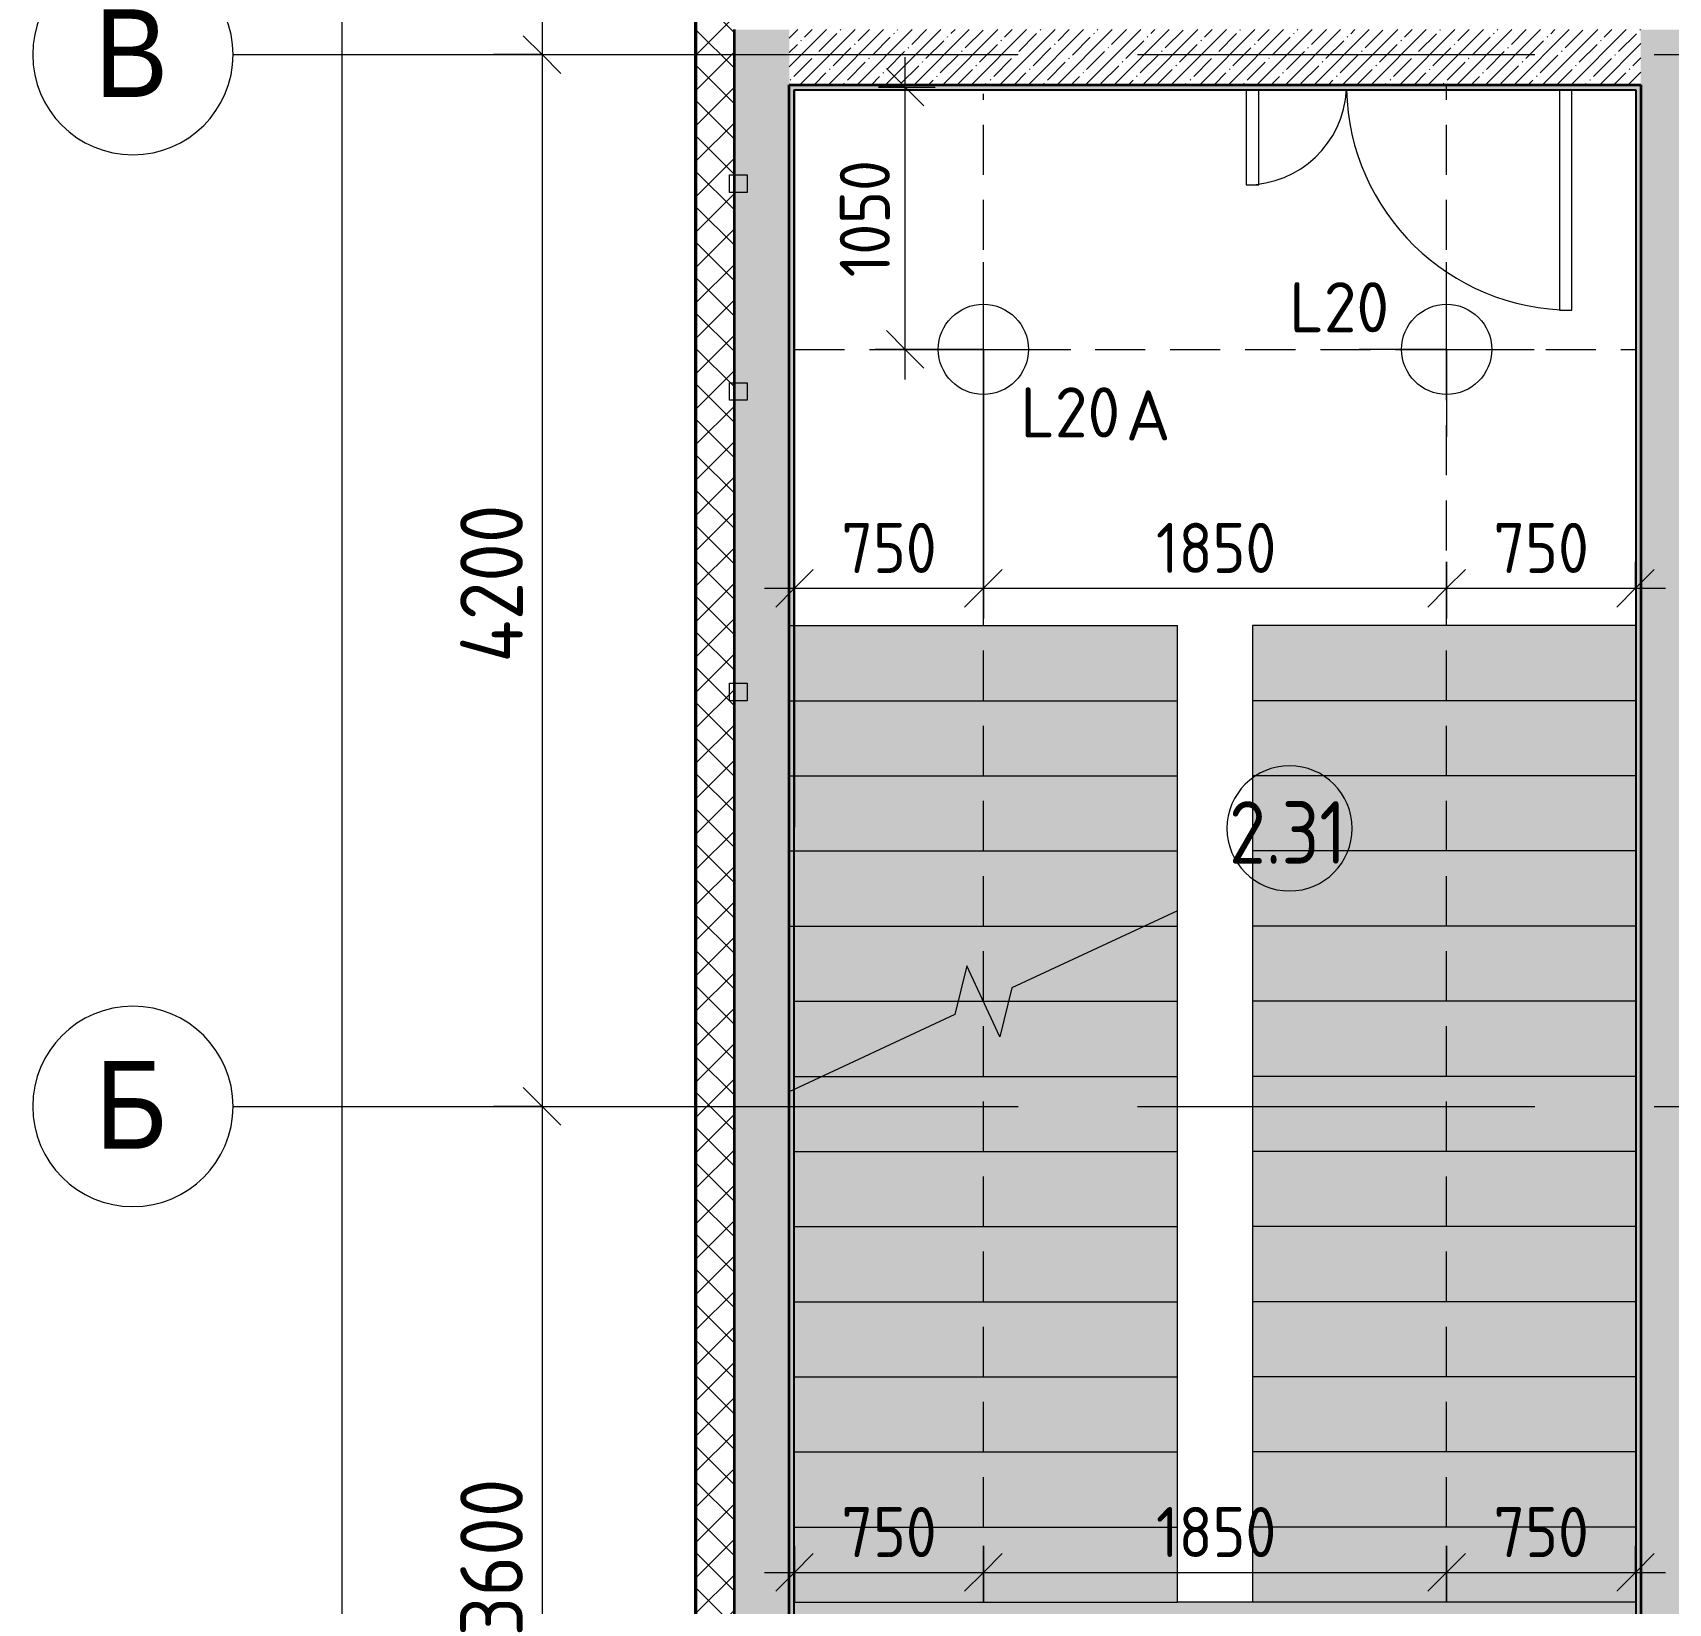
# Model space of a CAD drawing. Header units: millimetres. Extents: x -2911 to 185522, y -8553 to 29000.
# Drawn here: x -2911 to 3620, y 1616 to 7888 of the extents above; entities that cross this region are included whole.
import ezdxf

# ---------------------------------------------------------------- set-up
doc = ezdxf.new("R2010")
doc.units = ezdxf.units.MM
doc.linetypes.add('ADSK_Штрих_ш2 п1', pattern=[300, 200, -100])
doc.linetypes.add('Осевая', pattern=[3175, 635, -476.25, 1587.5, -476.25])
for name, color, linetype, lineweight in [('A-ANNO-DIMS', 7, 'Continuous', 9), ('A-ANNO-DIMS-100', 7, 'Continuous', 9), ('A-AREA-IDEN', 7, 'Continuous', 9), ('A-DETL-1', 7, 'ADSK_Штрих_ш2 п1', 9), ('A-DOOR', 7, 'Continuous', 9), ('A-DOOR-1', 7, 'Continuous', 13), ('A-GLAZ', 7, 'Continuous', 9), ('A-GLAZ-1', 7, 'Continuous', 13), ('A-WALL', 7, 'Continuous', 9), ('E-LITE-EQPM-IDEN', 7, 'Continuous', 9), ('I-WALL', 7, 'Continuous', 9), ('S-STRS-2', 7, 'Continuous', 9), ('S-STRS-MBND', 7, 'Continuous', 9), ('Оси', 7, 'Continuous', 9), ('Оси-1', 7, 'Continuous', 20), ('Оси-2', 7, 'Осевая', 9)]:
    doc.layers.add(name, color=color, linetype=linetype, lineweight=lineweight)
for name, color, linetype, lineweight, true_color in [('A-ANNO-NOTE', 1, 'Continuous', 9, 0xff0000), ('A-WALL-1', 7, 'Continuous', 25, 0x3c3c3c), ('A-WALL-3', 7, 'Continuous', 35, 0x3c3c3c), ('A-WALL-FNSH-1', 7, 'Continuous', 9, 0x3c3c3c), ('A-WALL-FNSH-2', 7, 'Continuous', 13, 0x3c3c3c), ('G-ANNO-TEXT-1', 1, 'Continuous', 9, 0xff0000)]:
    doc.layers.add(name, color=color, linetype=linetype, lineweight=lineweight, true_color=true_color)
doc.layers.add('S-STRS-1', color=7, linetype='Continuous', lineweight=13, transparency=1)
doc.styles.add('Arial', font='arial.ttf', dxfattribs={"width": 0.9, "height": 350})
doc.styles.add('GOST Common', font='GOST_Common.ttf', dxfattribs={"height": 200})
doc.styles.add('GOST Common_1', font='GOST_Common.ttf', dxfattribs={"width": 0.9, "height": 250})
doc.styles.add('ISOCPEUR', font='isocpeur.ttf', dxfattribs={"width": 0.9, "height": 250})
doc.styles.add('ISOCPEUR_1', font='isocpeur.ttf', dxfattribs={"height": 200})
doc.styles.add('ISOCPEUR_2', font='isocpeur.ttf', dxfattribs={"width": 0.9, "height": 200})
doc.dimstyles.new('ISO-2_0_0_9К_Средний_округл2', dxfattribs={"dimscale": 304.8, "dimtxt": 199.196235, "dimasz": 0.492126, "dimexe": 0.393701, "dimexo": 0, "dimgap": 0, "dimtad": 1, "dimdec": 0, "dimrnd": 10, "dimzin": 0, "dimdsep": 46, "dimtxsty": 'ISOCPEUR_2', "dimblk1": 'OBLIQUE', "dimblk2": 'OBLIQUE', "dimsah": 1, "dimcen": 0.09, "dimdle": 0.393701, "dimazin": 0, "dimtfac": 1, "dimtdec": 4, "dimtix": 1, "dimtmove": 0, "dimatfit": 3, "dimfxl": 1, "dimtvp": 1, "dimtolj": 1, "dimtzin": 0, "dimarcsym": 2})
doc.dimstyles.new('ISO-2_5_0_9К_БОЛЬШОЙ', dxfattribs={"dimscale": 304.8, "dimtxt": 248.995294, "dimasz": 0.492126, "dimexe": 0.393701, "dimexo": 0.984252, "dimgap": 0, "dimtad": 1, "dimdec": 0, "dimrnd": 10, "dimzin": 0, "dimdsep": 46, "dimtxsty": 'ISOCPEUR', "dimblk1": 'OBLIQUE', "dimblk2": 'OBLIQUE', "dimsah": 1, "dimcen": 0.09, "dimdle": 0.393701, "dimazin": 0, "dimtfac": 1, "dimtdec": 4, "dimtix": 1, "dimtmove": 0, "dimatfit": 3, "dimfxl": 1, "dimtvp": 1, "dimtolj": 1, "dimtzin": 0, "dimarcsym": 2})
doc.dimstyles.new('ISO-2_5_0_9К_БОЛЬШОЙ_1', dxfattribs={"dimscale": 304.8, "dimtxt": 248.995294, "dimasz": 0.492126, "dimexe": 0.393701, "dimexo": 0.984252, "dimgap": 0, "dimtad": 1, "dimdec": 0, "dimrnd": 10, "dimzin": 0, "dimdsep": 46, "dimtxsty": 'ISOCPEUR', "dimblk1": 'OBLIQUE', "dimblk2": 'OBLIQUE', "dimsah": 1, "dimcen": 0.09, "dimdle": 0.393701, "dimazin": 0, "dimtfac": 1, "dimtdec": 4, "dimtix": 1, "dimtmove": 2, "dimatfit": 3, "dimfxl": 1, "dimtvp": 1, "dimtolj": 1, "dimtzin": 0, "dimarcsym": 2})
pattern_1 = [(45, (0, 0), (-57.0246, 57.0246), []), (45, (57.025, 0), (-57.0246, 57.0246), [100.806, -20.161, 3.353, -16.808])]
pattern_2 = [(0, (0, 0), (121.92, 30.48), [10.058, -81.382, 10.058, -81.382, -487.68]), (0, (0, 0), (121.92, 30.48), [-182.88, 10.058, -172.822, 10.058, -81.382, -213.36]), (0, (0, 0), (121.92, 30.48), [-457.2, 10.058, -50.902, 10.058, -142.342]), (120, (45.72, 15.24), (-87.35645, 90.34582), [10.058, -81.382, 10.058, -81.382, -487.68]), (120, (45.72, 15.24), (-87.35645, 90.34582), [-182.88, 10.058, -172.822, 10.058, -81.382, -213.36]), (120, (45.72, 15.24), (-87.35645, 90.34582), [-457.2, 10.058, -50.902, 10.058, -142.342]), (240, (60.96, 76.2), (-34.56355, -120.82582), [10.058, -81.382, 10.058, -81.382, -487.68]), (240, (60.96, 76.2), (-34.56355, -120.82582), [-182.88, 10.058, -172.822, 10.058, -81.382, -213.36]), (240, (60.96, 76.2), (-34.56355, -120.82582), [-457.2, 10.058, -50.902, 10.058, -142.342])]

# ---------------------------------------------------------------- blocks, each defined once
blk = doc.blocks.new('110_Дверь_СКБ_2Ст - Д-1 Лестничная клетка EIS60-24280000-План расстановки осветительного оборудования 2 этажа в осях 1-12')
at = {"layer": 'A-DOOR'}
for centre, radius, start, end in [((-637.5, 110), 900, 1.27758, 90), ((662.5, 110), 400, 90, 177.11672)]:
    blk.add_arc(centre, radius, start, end, dxfattribs=at)
at = {"layer": 'A-DOOR-1'}
for p, q in [((-637.5, 1010), (-637.5, 130)), ((-587.5, 1010), (-637.5, 1010)), ((-587.5, 130), (-587.5, 1010)), ((662.5, 510), (612.5, 510)), ((612.5, 510), (612.5, 130)), ((662.5, 130), (662.5, 510))]:
    blk.add_line(p, q, dxfattribs=at)
blk = doc.blocks.new('120_Окно_СКБ_2Ст - 120_Окно_СКБ_2Ст 2100х2400 _мал створка справа_-22446225-План расстановки осветительного оборудования 2 этажа в осях 1-12')
at = {"layer": 'A-GLAZ-1'}
for p, q in [((-1050, -127), (-1050, -57)), ((-1050, -57), (-980, -57)), ((-980, -57), (-980, -127)), ((150, -127), (150, -57)), ((150, -57), (220, -57)), ((220, -57), (220, -127)), ((980, -127), (980, -57)), ((980, -57), (1050, -57)), ((1050, -57), (1050, -127)), ((-980, -127), (-1050, -127)), ((220, -127), (150, -127)), ((1050, -127), (980, -127))]:
    blk.add_line(p, q, dxfattribs=at)
blk = doc.blocks.new('Ось сетки - D8-29747960-План расстановки осветительного оборудования 2 этажа в осях 1-12')
at = {"layer": 'Оси-1'}
for start, end in [(360, 180), (180, 360)]:
    blk.add_arc((0, 0), 4, start, end, dxfattribs=at)
blk = doc.blocks.new('DIMBLOCK19-План расстановки осветительного оборудования 2 этажа в осях 1-12')
at = {"layer": 'A-ANNO-DIMS-100', "lineweight": 20}
for p, q in [((-877.2, 10500), (-952.2, 10575)), ((-877.2, 10500), (-802.2, 10425)), ((-877.2, 7800), (-952.2, 7875)), ((-877.2, 7800), (-802.2, 7725))]:
    blk.add_line(p, q, dxfattribs=at)
at = {"layer": 'A-ANNO-DIMS-100'}
for p, q in [((-774.2, 10500), (-997.2, 10500)), ((-877.2, 10500), (-877.2, 7800)), ((-877.2, 10500), (-774.2, 10500)), ((-1071.2, 7800), (-757.2, 7800)), ((-877.2, 7800), (-1071.2, 7800))]:
    blk.add_line(p, q, dxfattribs=at)
at = {"layer": 'A-ANNO-DIMS-100', "color": 0, "insert": (-1203.8, 8834), "char_height": 250, "width": 758.478, "attachment_point": 1, "rotation": 90, "line_spacing_factor": 1.149209, "style": 'ISOCPEUR'}
blk.add_mtext('2700', dxfattribs=at)
blk = doc.blocks.new('_Oblique')
at = {"color": 0, "linetype": 'ByBlock', "lineweight": -2}
blk.add_line((-0.5, -0.5), (0.5, 0.5), dxfattribs=at)
blk = doc.blocks.new('DIMBLOCK20-План расстановки осветительного оборудования 2 этажа в осях 1-12')
at = {"layer": 'A-ANNO-DIMS-100', "lineweight": 20}
for p, q in [((-877.2, 7800), (-952.2, 7875)), ((-877.2, 7800), (-802.2, 7725)), ((-877.2, 3600), (-952.2, 3675)), ((-877.2, 3600), (-802.2, 3525))]:
    blk.add_line(p, q, dxfattribs=at)
at = {"layer": 'A-ANNO-DIMS-100'}
for p, q in [((-1071.2, 7800), (-757.2, 7800)), ((-877.2, 7800), (-1071.2, 7800)), ((-877.2, 7800), (-877.2, 3600)), ((-1071.2, 3600), (-757.2, 3600)), ((-877.2, 3600), (-1071.2, 3600))]:
    blk.add_line(p, q, dxfattribs=at)
at = {"layer": 'A-ANNO-DIMS-100', "color": 0, "insert": (-1203.8, 5372), "char_height": 250, "width": 787.208, "attachment_point": 1, "rotation": 90, "line_spacing_factor": 1.149209, "style": 'ISOCPEUR'}
blk.add_mtext('4200', dxfattribs=at)
blk = doc.blocks.new('DIMBLOCK21-План расстановки осветительного оборудования 2 этажа в осях 1-12')
at = {"layer": 'A-ANNO-DIMS-100', "lineweight": 20}
for p, q in [((-877.2, 3600), (-952.2, 3675)), ((-877.2, 3600), (-802.2, 3525)), ((-877.2, 0), (-952.2, 75)), ((-877.2, 0), (-802.2, -75))]:
    blk.add_line(p, q, dxfattribs=at)
at = {"layer": 'A-ANNO-DIMS-100'}
for p, q in [((-1071.2, 3600), (-757.2, 3600)), ((-877.2, 3600), (-1071.2, 3600)), ((-877.2, 3600), (-877.2, -120)), ((-1071.2, 0), (-757.2, 0)), ((-877.2, 0), (-1071.2, 0))]:
    blk.add_line(p, q, dxfattribs=at)
at = {"layer": 'A-ANNO-DIMS-100', "color": 0, "insert": (-1203.8, 1484), "char_height": 250, "width": 758.478, "attachment_point": 1, "rotation": 90, "line_spacing_factor": 1.149209, "style": 'ISOCPEUR'}
blk.add_mtext('3600', dxfattribs=at)
blk = doc.blocks.new('DIMBLOCK22-План расстановки осветительного оборудования 2 этажа в осях 1-12')
at = {"layer": 'A-ANNO-DIMS-100'}
for p, q in [((-1677.2, 27120), (-1677.2, -120)), ((-1871.2, 27000), (-1557.2, 27000)), ((-1677.2, 27000), (-1871.2, 27000)), ((-1871.2, 0), (-1557.2, 0)), ((-1677.2, 0), (-1871.2, 0))]:
    blk.add_line(p, q, dxfattribs=at)
at = {"layer": 'A-ANNO-DIMS-100', "lineweight": 20}
for p, q in [((-1677.2, 27000), (-1752.2, 27075)), ((-1677.2, 27000), (-1602.2, 26925)), ((-1677.2, 0), (-1752.2, 75)), ((-1677.2, 0), (-1602.2, -75))]:
    blk.add_line(p, q, dxfattribs=at)
at = {"layer": 'A-ANNO-DIMS-100', "color": 0, "insert": (-2003.8, 13572), "char_height": 250, "width": 948.097, "attachment_point": 1, "rotation": 90, "line_spacing_factor": 1.149209, "style": 'ISOCPEUR'}
blk.add_mtext('27000', dxfattribs=at)
blk = doc.blocks.new('Марка_Помещения - Номер-25198446-План расстановки осветительного оборудования 2 этажа в осях 1-12')
at = {"layer": 'A-AREA-IDEN'}
for start, end in [(360, 180), (180, 360)]:
    blk.add_arc((0, 0), 2.5, start, end, dxfattribs=at)
blk = doc.blocks.new('DIMBLOCK143-План расстановки осветительного оборудования 2 этажа в осях 1-12')
at = {"layer": 'A-ANNO-DIMS-100'}
for p, q in [((131, 1845), (131, 1619)), ((131, 1739), (131, 1845)), ((885, 1845), (885, 1619)), ((885, 1739), (885, 1845)), ((11, 1739), (885, 1739))]:
    blk.add_line(p, q, dxfattribs=at)
at = {"layer": 'A-ANNO-DIMS-100', "lineweight": 20}
for p, q in [((131, 1739), (206, 1814)), ((885, 1739), (960, 1814)), ((131, 1739), (56, 1664)), ((885, 1739), (810, 1664))]:
    blk.add_line(p, q, dxfattribs=at)
at = {"layer": 'A-ANNO-DIMS-100', "color": 0, "insert": (318.4, 2000.2), "char_height": 200, "width": 455.087, "attachment_point": 1, "line_spacing_factor": 1.149209, "style": 'ISOCPEUR_2'}
blk.add_mtext('750', dxfattribs=at)
blk = doc.blocks.new('DIMBLOCK144-План расстановки осветительного оборудования 2 этажа в осях 1-12')
at = {"layer": 'A-ANNO-DIMS-100'}
for p, q in [((885, 1845), (885, 1619)), ((885, 1739), (885, 1845)), ((2735, 1845), (2735, 1619)), ((2735, 1739), (2735, 1845)), ((885, 1739), (2735, 1739))]:
    blk.add_line(p, q, dxfattribs=at)
at = {"layer": 'A-ANNO-DIMS-100', "lineweight": 20}
for p, q in [((885, 1739), (960, 1814)), ((2735, 1739), (2810, 1814)), ((885, 1739), (810, 1664)), ((2735, 1739), (2660, 1664))]:
    blk.add_line(p, q, dxfattribs=at)
at = {"layer": 'A-ANNO-DIMS-100', "color": 0, "insert": (1574.4, 2000.2), "char_height": 200, "width": 565.411, "attachment_point": 1, "line_spacing_factor": 1.149209, "style": 'ISOCPEUR_2'}
blk.add_mtext('1850', dxfattribs=at)
blk = doc.blocks.new('DIMBLOCK145-План расстановки осветительного оборудования 2 этажа в осях 1-12')
at = {"layer": 'A-ANNO-DIMS-100'}
for p, q in [((2735, 1845), (2735, 1619)), ((2735, 1739), (2735, 1845)), ((3489, 1845), (3489, 1619)), ((3489, 1739), (3489, 1845)), ((2735, 1739), (3609, 1739))]:
    blk.add_line(p, q, dxfattribs=at)
at = {"layer": 'A-ANNO-DIMS-100', "lineweight": 20}
for p, q in [((2735, 1739), (2810, 1814)), ((3489, 1739), (3564, 1814)), ((2735, 1739), (2660, 1664)), ((3489, 1739), (3414, 1664))]:
    blk.add_line(p, q, dxfattribs=at)
at = {"layer": 'A-ANNO-DIMS-100', "color": 0, "insert": (2922.4, 2000.2), "char_height": 200, "width": 455.087, "attachment_point": 1, "line_spacing_factor": 1.149209, "style": 'ISOCPEUR_2'}
blk.add_mtext('750', dxfattribs=at)
blk = doc.blocks.new('DIMBLOCK158-План расстановки осветительного оборудования 2 этажа в осях 1-12')
at = {"layer": 'A-ANNO-DIMS-100'}
for p, q in [((572.9, 6502.9), (572.9, 7790)), ((466.8, 7670), (692.9, 7670)), ((572.9, 7670), (466.8, 7670)), ((885, 6622.9), (452.9, 6622.9)), ((572.9, 6622.9), (885, 6622.9))]:
    blk.add_line(p, q, dxfattribs=at)
at = {"layer": 'A-ANNO-DIMS-100', "lineweight": 20}
for p, q in [((572.9, 7670), (497.9, 7745)), ((572.9, 7670), (647.9, 7595)), ((572.9, 6622.9), (497.9, 6697.9)), ((572.9, 6622.9), (647.9, 6547.9))]:
    blk.add_line(p, q, dxfattribs=at)
at = {"layer": 'A-ANNO-DIMS-100', "color": 0, "insert": (311.6, 6910.9), "char_height": 200, "width": 565.411, "attachment_point": 1, "rotation": 90, "line_spacing_factor": 1.149209, "style": 'ISOCPEUR_2'}
blk.add_mtext('1050', dxfattribs=at)
blk = doc.blocks.new('DIMBLOCK159-План расстановки осветительного оборудования 2 этажа в осях 1-12')
at = {"layer": 'A-ANNO-DIMS-100'}
for p, q in [((885, 6622.9), (885, 5548.9)), ((885, 5668.9), (885, 6622.9)), ((131, 5775), (131, 5548.9)), ((131, 5668.9), (131, 5775)), ((11, 5668.9), (885, 5668.9))]:
    blk.add_line(p, q, dxfattribs=at)
at = {"layer": 'A-ANNO-DIMS-100', "lineweight": 20}
for p, q in [((131, 5668.9), (206, 5743.9)), ((885, 5668.9), (960, 5743.9)), ((131, 5668.9), (56, 5593.9)), ((885, 5668.9), (810, 5593.9))]:
    blk.add_line(p, q, dxfattribs=at)
at = {"layer": 'A-ANNO-DIMS-100', "color": 0, "insert": (318.4, 5930.2), "char_height": 200, "width": 455.087, "attachment_point": 1, "line_spacing_factor": 1.149209, "style": 'ISOCPEUR_2'}
blk.add_mtext('750', dxfattribs=at)
blk = doc.blocks.new('DIMBLOCK160-План расстановки осветительного оборудования 2 этажа в осях 1-12')
at = {"layer": 'A-ANNO-DIMS-100'}
for p, q in [((885, 6622.9), (885, 5548.9)), ((885, 5668.9), (885, 6622.9)), ((2735, 5775), (2735, 5548.9)), ((2735, 5668.9), (2735, 5775)), ((885, 5668.9), (2735, 5668.9))]:
    blk.add_line(p, q, dxfattribs=at)
at = {"layer": 'A-ANNO-DIMS-100', "lineweight": 20}
for p, q in [((885, 5668.9), (960, 5743.9)), ((2735, 5668.9), (2810, 5743.9)), ((885, 5668.9), (810, 5593.9)), ((2735, 5668.9), (2660, 5593.9))]:
    blk.add_line(p, q, dxfattribs=at)
at = {"layer": 'A-ANNO-DIMS-100', "color": 0, "insert": (1574.4, 5930.2), "char_height": 200, "width": 565.411, "attachment_point": 1, "line_spacing_factor": 1.149209, "style": 'ISOCPEUR_2'}
blk.add_mtext('1850', dxfattribs=at)
blk = doc.blocks.new('DIMBLOCK161-План расстановки осветительного оборудования 2 этажа в осях 1-12')
at = {"layer": 'A-ANNO-DIMS-100'}
for p, q in [((2735, 5775), (2735, 5548.9)), ((2735, 5668.9), (2735, 5775)), ((3489, 5775), (3489, 5548.9)), ((3489, 5668.9), (3489, 5775)), ((2735, 5668.9), (3609, 5668.9))]:
    blk.add_line(p, q, dxfattribs=at)
at = {"layer": 'A-ANNO-DIMS-100', "lineweight": 20}
for p, q in [((2735, 5668.9), (2810, 5743.9)), ((3489, 5668.9), (3564, 5743.9)), ((2735, 5668.9), (2660, 5593.9)), ((3489, 5668.9), (3414, 5593.9))]:
    blk.add_line(p, q, dxfattribs=at)
at = {"layer": 'A-ANNO-DIMS-100', "color": 0, "insert": (2922.4, 5930.2), "char_height": 200, "width": 455.087, "attachment_point": 1, "line_spacing_factor": 1.149209, "style": 'ISOCPEUR_2'}
blk.add_mtext('750', dxfattribs=at)

msp = doc.modelspace()

# ---------------------------------------------------------------- hatches: boundary and pattern name
at = {"layer": 'A-WALL'}
h = msp.add_hatch(dxfattribs=at)
h.set_pattern_fill('FP_12', color=256, style=0, pattern_type=2)
h.set_pattern_definition([(45, (0, 0), (-70.7107, 70.7107), []), (135, (0, 0), (-70.7107, -70.7107), [])])
h.paths.add_polyline_path([(-110, -100), (-110, 15350), (-260, 15350), (-260, -100)])
at = {"layer": 'I-WALL'}
h = msp.add_hatch(dxfattribs=at)
h.set_pattern_fill('FP_13', color=256, style=0, pattern_type=2)
h.set_pattern_definition(pattern_1)
h.paths.add_polyline_path([(-110, -100), (110, -100), (110, 7900), (-110, 7900), (-110, 186.1757)])
h = msp.add_hatch(dxfattribs=at)
h.set_pattern_fill('FP_13', color=256, style=0, pattern_type=2)
h.set_pattern_definition(pattern_1)
h.paths.add_polyline_path([(3510, 7680), (3510, 7900), (110, 7900), (110, 7680), (3374.0493, 7680)])
h = msp.add_hatch(dxfattribs=at)
h.set_pattern_fill('FP_13', color=256, style=0, pattern_type=2)
h.set_pattern_definition(pattern_1)
h.paths.add_polyline_path([(3678.6629, -100), (3730, -100), (3730, 7900), (3510, 7900), (3510, -100)])
h = msp.add_hatch(dxfattribs=at)
h.set_pattern_fill('FP_48', color=256, style=0, pattern_type=2)
h.set_pattern_definition(pattern_2)
h.paths.add_polyline_path([(3490, 7660), (3510, 7660), (3510, 7680), (110, 7680), (110, 7660), (3374.0493, 7660)])
h = msp.add_hatch(dxfattribs=at)
h.set_pattern_fill('FP_48', color=256, style=0, pattern_type=2)
h.set_pattern_definition(pattern_2)
h.paths.add_polyline_path([(110, 120), (130, 120), (130, 7660), (110, 7660), (110, 140)])
h = msp.add_hatch(dxfattribs=at)
h.set_pattern_fill('FP_48', color=256, style=0, pattern_type=2)
h.set_pattern_definition(pattern_2)
h.paths.add_polyline_path([(3490, 120), (3510, 120), (3510, 7660), (3490, 7659), (3490, 140)])
at = {"layer": 'S-STRS-1'}
for points in [[(1660, 5220.0001), (1660, 5520), (130, 5520), (130, 5220.0001)], [(2155.5947, 5220), (3490, 5220), (3490, 5520), (1960, 5520), (1960, 5220)], [(2155.5947, 5220), (3490, 5220), (3490, 5520), (1960, 5520), (1960, 5220)], [(1660, 4920), (1660, 5220), (130, 5220), (130, 4920)], [(2155.5947, 4920), (3490, 4920), (3490, 5220), (1960, 5220), (1960, 4920)], [(2155.5947, 4920), (3490, 4920), (3490, 5220), (1960, 5220), (1960, 4920)], [(1660, 4620), (1660, 4920), (130, 4920), (130.739, 4620)], [(2155.5947, 4620), (3490, 4620), (3490, 4920), (1960, 4920), (1960, 4620)], [(2155.5947, 4620), (3490, 4620), (3490, 4920), (1960, 4920), (1960, 4620)], [(1528.3521, 4320), (1660, 4320), (1660, 4620), (130, 4620), (130, 4320), (998.2885, 4320)], [(2155.5947, 4320), (3490, 4320), (3490, 4620), (1960, 4620), (1960, 4320)], [(2155.5947, 4320), (3490, 4320), (3490, 4620), (1960, 4620), (1960, 4320)], [(1528.3521, 4320), (1660, 4320), (1660, 4381.3884), (1639.7952, 4371.9668)], [(985.4498, 4020), (1660, 4020), (1660, 4320), (130, 4320), (130, 4020), (951.0341, 4020)], [(1960, 4020), (3490, 4020), (3490, 4320), (1960, 4320)], [(1960, 4020), (3490, 4020), (3490, 4320), (1960, 4320)], [(985.4498, 3720), (1660, 3720), (1660, 4020), (130, 4020), (130, 3720), (951.0341, 3720)], [(1660, 3720), (1660, 4020), (985.4498, 4020), (951.0341, 3878.3894), (885, 4020), (784.5502, 4020), (771.7115, 3967.1727), (241.6479, 3720), (937.14, 3720)], [(2155.5947, 3720), (3490, 3720), (3490, 4020), (1960, 4020), (1960, 3720)], [(1960, 3720), (3490, 3720), (3490, 4020), (1960, 4020)], [(1660, 3420), (1660, 3720), (241.6479, 3720), (130, 3667.9377), (130, 3420), (937.14, 3420)], [(937.14, 3420), (1660, 3420), (1660, 3720), (130, 3720), (130, 3420), (241.6479, 3420)], [(1960, 3420), (3490, 3420), (3490, 3720), (1960, 3720)], [(1960, 3420), (3490, 3420), (3490, 3720), (1960, 3720)], [(1660, 3120), (1660, 3420), (130, 3420), (130, 3120), (937.14, 3120)], [(937.14, 3120), (1660, 3120), (1660, 3420), (130, 3420), (130, 3120), (241.6479, 3120)], [(1960, 3120), (3490, 3120), (3490, 3420), (1960, 3420)], [(1960, 3120), (3490, 3120), (3490, 3420), (1960, 3420)], [(1660, 2820), (1660, 3120), (130, 3120), (130, 2820), (937.14, 2820)], [(937.14, 2820), (1660, 2820), (1660, 3120), (130, 3120), (130, 2820)], [(2155.5947, 2820), (3490, 2820), (3490, 3120), (1960, 3120), (1960, 2820)], [(1960, 2820), (3490, 2820), (3490, 3120), (1960, 3120)], [(1660, 2520), (1660, 2820), (130, 2820), (130, 2520), (937.14, 2520)], [(937.14, 2520), (1660, 2520), (1660, 2820), (130, 2820), (130, 2520)], [(2155.5947, 2520), (3490, 2520), (3490, 2820), (1960, 2820), (1960, 2520)], [(1960, 2520), (3490, 2520), (3490, 2820), (1960, 2820)], [(1660, 2220), (1660, 2520), (130, 2520), (130, 2220), (937.14, 2220)], [(1660, 2220), (1660, 2520), (130, 2520), (130, 2220), (937.14, 2220)], [(3374.0493, 2220), (3490, 2220), (3490, 2520), (1960, 2520), (1960, 2220), (2155.5947, 2220)], [(2155.5947, 2220), (3490, 2220), (3490, 2520), (1960, 2520), (1960, 2220)], [(1660, 1920), (1660, 2220), (130, 2220), (130, 1920), (937.14, 1920)], [(1660, 1920), (1660, 2220), (130, 2220), (130, 1920), (937.14, 1920)], [(2155.5947, 1920), (3490, 1920), (3490, 2220), (1960, 2220), (1960, 1920)], [(1960, 1920), (3490, 1920), (3490, 2220), (1960, 2220)], [(1660, 1620), (1660, 1920), (130, 1920), (130, 1620), (937.14, 1620)], [(937.14, 1620), (1660, 1620), (1660, 1920), (130, 1920), (130, 1620)], [(1960, 1620), (3490, 1620), (3490, 1920), (1960, 1920), (1960, 1910.3226)], [(1960, 1620), (3490, 1620), (3490, 1920), (1960, 1920), (1960, 1910.3226)], [(2460.2083, 520), (3490, 520), (3490, 1620), (130, 1620), (130, 520), (2155.5947, 520)], [(2764.822, 520), (3135, 520), (3135, 535), (3490, 536), (3490, 1620), (130, 1620), (130, 520), (2460.2083, 520)]]:
    msp.add_hatch(color=256, dxfattribs=at).paths.add_polyline_path(points)
h = msp.add_hatch(color=256, dxfattribs=at)
h.paths.add_polyline_path([(784.5502, 4020), (885, 4020), (818.9659, 4161.6106)])
h.paths.add_polyline_path([(1660, 4020), (1660, 4320), (1528.3521, 4320), (998.2885, 4072.8273), (985.4498, 4020)])

# ---------------------------------------------------------------- linework, layer by layer
at = {"layer": 'A-ANNO-NOTE'}
for p, q in [((885, 6622.948), (885, 6971.8496)), ((2735, 6622.948), (2735, 6971.8496)), ((885, 6622.948), (536.0984, 6622.948)), ((885, 6622.948), (885, 6274.0463)), ((885, 6622.948), (1233.9016, 6622.948)), ((2735, 6622.948), (2386.0984, 6622.948)), ((2735, 6622.948), (2735, 6274.0463)), ((2735, 6622.948), (3083.9016, 6622.948))]:
    msp.add_line(p, q, dxfattribs=at)
for centre in [(885, 6622.948), (2735, 6622.948)]:
    msp.add_circle(centre, 180, dxfattribs=at)
at = {"layer": 'A-DETL-1'}
for p, q in [((885, 120), (885, 7644)), ((2735, 120), (2735, 7680)), ((131, 6622.948), (3489, 6622.948))]:
    msp.add_line(p, q, dxfattribs=at)
at = {"layer": 'A-WALL'}
msp.add_line((-260, 15350), (-260, -250), dxfattribs=at)
at = {"layer": 'A-WALL-1'}
for p, q in [((130, 7660), (3490, 7660)), ((130, 120), (130, 7660)), ((130, 7659), (130, 4728.3215)), ((3490, 7660), (3490, 120))]:
    msp.add_line(p, q, dxfattribs=at)
at = {"layer": 'A-WALL-3'}
for p, q in [((-110, 7900), (-110, -100)), ((110, 120), (110, 7680)), ((110, 7680), (3510, 7680)), ((3510, 7680), (3510, 120))]:
    msp.add_line(p, q, dxfattribs=at)
at = {"layer": 'A-WALL-FNSH-1'}
msp.add_line((-268, 14823), (-268, -258), dxfattribs=at)
at = {"layer": 'A-WALL-FNSH-2'}
for p, q in [((-263, 14843), (-263, -253)), ((131, 4728.3215), (131, 7659)), ((131, 7659), (3489, 7659)), ((3489, 7659), (3489, 497.5)), ((130, 4728.3215), (131, 4728.3215)), ((130, 4714.5812), (130, 140)), ((131, 4714.5812), (130, 4714.5812)), ((131, 141), (131, 4714.5812)), ((131, 2242.7252), (130, 2242.7252)), ((130, 2238.9221), (131, 2238.9221))]:
    msp.add_line(p, q, dxfattribs=at)
at = {"layer": 'I-WALL'}
for p, q in [((131, 7659), (130, 7659)), ((1885, 7659), (1885, 7660)), ((3285, 7660), (3285, 7659)), ((3489, 7659.5), (3490, 7659.5)), ((3489, 7659), (3489, 7659.5)), ((3490, 7659), (3489, 7659)), ((130, 7320.0001), (131, 7320.0001)), ((3489, 6025.4102), (3490, 6025.4102)), ((3489, 6020), (3490, 6020)), ((131, 5620.0001), (130, 5620.0001)), ((130, 5520), (131, 5520)), ((3489, 5505), (3490, 5505)), ((131, 5281.3235), (130, 5281.3235)), ((130, 5220.0001), (131, 5220.0001)), ((130, 5220.0001), (131, 5220.0001)), ((131, 4728.3215), (131, 4714.5812)), ((131, 4366.0928), (130, 4366.0928)), ((131, 3670.0001), (130, 3670.0001)), ((131, 2001.3471), (130, 2001.3471)), ((3490, 1975), (3489, 1975)), ((3489, 1962), (3490, 1962)), ((3489, 1789.5898), (3490, 1789.5898)), ((3489, 1776.5898), (3490, 1776.5898)), ((130, 1635.5), (131, 1635.5)), ((131, 1621.1291), (130, 1621.1291)), ((130, 1620), (131, 1620))]:
    msp.add_line(p, q, dxfattribs=at)
at = {"layer": 'S-STRS-2'}
for p, q in [((130, 5520), (1660, 5520)), ((1660, 5220), (1660, 5520)), ((3490, 5520), (1960, 5520)), ((1960, 5520), (1960, 5220)), ((3490, 5520), (1960, 5520)), ((3490, 5520), (1960, 5520)), ((1960, 5520), (1960, 5220)), ((3490, 5520), (1960, 5520)), ((130, 5220), (1660, 5220)), ((130, 5220), (1660, 5220)), ((1660, 4920), (1660, 5220)), ((1960, 5220), (1960, 4920)), ((3490, 5220), (1960, 5220)), ((3490, 5220), (1960, 5220)), ((1960, 5220), (1960, 4920)), ((3490, 5220), (1960, 5220)), ((3490, 5220), (1960, 5220)), ((130, 4920), (1660, 4920)), ((130, 4920), (1660, 4920)), ((1660, 4620), (1660, 4920)), ((1960, 4920), (1960, 4620)), ((3490, 4920), (1960, 4920)), ((3490, 4920), (1960, 4920)), ((1960, 4920), (1960, 4620)), ((3490, 4920), (1960, 4920)), ((3490, 4920), (1960, 4920)), ((130, 4620), (1660, 4620)), ((130, 4620), (1660, 4620)), ((1660, 4381.3884), (1660, 4620)), ((1960, 4620), (1960, 4320)), ((3490, 4620), (1960, 4620)), ((3490, 4620), (1960, 4620)), ((1960, 4620), (1960, 4320)), ((3490, 4620), (1960, 4620)), ((3490, 4620), (1960, 4620)), ((1660, 4320), (1660, 4381.3884)), ((1660, 4320), (1660, 4381.3884)), ((130, 4320), (1528.3521, 4320)), ((130, 4320), (1528.3521, 4320)), ((1528.3521, 4320), (1660, 4320)), ((1528.3521, 4320), (1660, 4320)), ((1528.3521, 4320), (1660, 4320)), ((1528.3521, 4320), (1660, 4320)), ((1660, 4020), (1660, 4320)), ((1660, 4020), (1660, 4320)), ((1960, 4320), (1960, 4020)), ((3490, 4320), (1960, 4320)), ((3490, 4320), (1960, 4320)), ((1960, 4320), (1960, 4020)), ((3490, 4320), (1960, 4320)), ((3490, 4320), (1960, 4320)), ((130, 4020), (784.5502, 4020)), ((130, 4020), (784.5502, 4020)), ((784.5502, 4020), (885, 4020)), ((784.5502, 4020), (885, 4020)), ((784.5502, 4020), (885, 4020)), ((784.5502, 4020), (885, 4020)), ((885, 4020), (985.4498, 4020)), ((885, 4020), (985.4498, 4020)), ((985.4498, 4020), (1660, 4020)), ((985.4498, 4020), (1660, 4020)), ((985.4498, 4020), (1660, 4020)), ((985.4498, 4020), (1660, 4020)), ((1660, 3720), (1660, 4020)), ((1660, 3720), (1660, 4020)), ((1960, 4020), (1960, 3720)), ((3490, 4020), (1960, 4020)), ((3490, 4020), (1960, 4020)), ((1960, 4020), (1960, 3720)), ((3490, 4020), (1960, 4020)), ((3490, 4020), (1960, 4020)), ((130, 3720), (241.6479, 3720)), ((130, 3720), (241.6479, 3720)), ((241.6479, 3720), (1660, 3720)), ((241.6479, 3720), (1660, 3720)), ((241.6479, 3720), (1660, 3720)), ((241.6479, 3720), (1660, 3720)), ((1660, 3420), (1660, 3720)), ((1660, 3420), (1660, 3720)), ((1960, 3720), (1960, 3420)), ((3490, 3720), (1960, 3720)), ((3490, 3720), (1960, 3720)), ((1960, 3720), (1960, 3420)), ((3490, 3720), (1960, 3720)), ((3490, 3720), (1960, 3720)), ((130, 3420), (1660, 3420)), ((130, 3420), (1660, 3420)), ((130, 3420), (1660, 3420)), ((130, 3420), (1660, 3420)), ((1660, 3120), (1660, 3420)), ((1660, 3120), (1660, 3420)), ((1960, 3420), (1960, 3120)), ((3490, 3420), (1960, 3420)), ((3490, 3420), (1960, 3420)), ((1960, 3420), (1960, 3120)), ((3490, 3420), (1960, 3420)), ((3490, 3420), (1960, 3420)), ((130, 3120), (1660, 3120)), ((130, 3120), (1660, 3120)), ((130, 3120), (1660, 3120)), ((130, 3120), (1660, 3120)), ((1660, 2820), (1660, 3120)), ((1660, 2820), (1660, 3120)), ((1960, 3120), (1960, 2820)), ((3490, 3120), (1960, 3120)), ((3490, 3120), (1960, 3120)), ((1960, 3120), (1960, 2820)), ((3490, 3120), (1960, 3120)), ((3490, 3120), (1960, 3120)), ((130, 2820), (1660, 2820)), ((130, 2820), (1660, 2820)), ((130, 2820), (1660, 2820)), ((130, 2820), (1660, 2820)), ((1660, 2520), (1660, 2820)), ((1660, 2520), (1660, 2820)), ((1960, 2820), (1960, 2520)), ((3490, 2820), (1960, 2820)), ((3490, 2820), (1960, 2820)), ((1960, 2820), (1960, 2520)), ((3490, 2820), (1960, 2820)), ((3490, 2820), (1960, 2820)), ((130, 2520), (1660, 2520)), ((130, 2520), (1660, 2520)), ((130, 2520), (1660, 2520)), ((130, 2520), (1660, 2520)), ((1660, 2220), (1660, 2520)), ((1660, 2220), (1660, 2520)), ((1960, 2520), (1960, 2220)), ((3490, 2520), (1960, 2520)), ((3490, 2520), (1960, 2520)), ((1960, 2520), (1960, 2220)), ((3490, 2520), (1960, 2520)), ((3490, 2520), (1960, 2520)), ((130, 2220), (1660, 2220)), ((130, 2220), (1660, 2220)), ((130, 2220), (1660, 2220)), ((130, 2220), (1660, 2220)), ((1660, 1920), (1660, 2220)), ((1660, 1920), (1660, 2220)), ((1960, 2220), (1960, 1920)), ((3490, 2220), (1960, 2220)), ((3490, 2220), (1960, 2220)), ((1960, 2220), (1960, 1920)), ((3490, 2220), (1960, 2220)), ((3490, 2220), (1960, 2220)), ((130, 1920), (1660, 1920)), ((130, 1920), (1660, 1920)), ((130, 1920), (1660, 1920)), ((130, 1920), (1660, 1920)), ((1660, 1620), (1660, 1920)), ((1660, 1620), (1660, 1920)), ((1960, 1920), (1960, 1620)), ((3490, 1920), (1960, 1920)), ((3490, 1920), (1960, 1920)), ((1960, 1920), (1960, 1620)), ((3490, 1920), (1960, 1920)), ((3490, 1920), (1960, 1920)), ((130, 1620), (1660, 1620)), ((130, 1620), (1660, 1620)), ((130, 1620), (1660, 1620)), ((130, 1620), (1660, 1620)), ((1960, 1620), (1660, 1620)), ((1960, 1620), (1660, 1620)), ((3490, 1620), (1960, 1620)), ((3490, 1620), (1960, 1620)), ((3490, 1620), (1960, 1620)), ((3490, 1620), (1960, 1620))]:
    msp.add_line(p, q, dxfattribs=at)
at = {"layer": 'S-STRS-MBND'}
for p, q in [((110, 5520), (1660, 5520)), ((110, 4040), (110, 5520)), ((1660, 4381.3884), (1660, 5520)), ((110, 5220), (1660, 5220)), ((110, 5220), (1660, 5220)), ((110, 4920), (1660, 4920)), ((110, 4920), (1660, 4920)), ((110, 4620), (1660, 4620)), ((110, 4620), (1660, 4620)), ((1660, 4381.3884), (998.2885, 4072.8273)), ((110, 4320), (1528.3521, 4320)), ((110, 4320), (1528.3521, 4320)), ((818.9659, 4161.6106), (771.7115, 3967.1727)), ((951.0341, 3878.3894), (818.9659, 4161.6106)), ((998.2885, 4072.8273), (951.0341, 3878.3894)), ((130, 4020), (784.5502, 4020)), ((130, 4020), (784.5502, 4020)), ((885, 4020), (985.4498, 4020)), ((885, 4020), (985.4498, 4020)), ((771.7115, 3967.1727), (110, 3658.6116)), ((130, 3720), (241.6479, 3720)), ((130, 3720), (241.6479, 3720))]:
    msp.add_line(p, q, dxfattribs=at)
at = {"layer": 'Оси'}
for p, q in [((-2111, 7800), (389, 7800)), ((-2111, 3600), (389, 3600))]:
    msp.add_line(p, q, dxfattribs=at)
at = {"layer": 'Оси-2'}
for p, q in [((110, 593.7414), (110, 12880)), ((389, 7800), (36260, 7800)), ((389, 3600), (36260, 3600))]:
    msp.add_line(p, q, dxfattribs=at)

# ---------------------------------------------------------------- block references
at = {"layer": 'A-AREA-IDEN', "xscale": 99.99999999999993, "yscale": 99.99999999999993, "zscale": 99.99999999999993}
msp.add_blockref('Марка_Помещения - Номер-25198446-План расстановки осветительного оборудования 2 этажа в осях 1-12', (2107.8162, 4710.2481), dxfattribs=at)
at = {"layer": 'A-DOOR', "rotation": 180}
msp.add_blockref('110_Дверь_СКБ_2Ст - Д-1 Лестничная клетка EIS60-24280000-План расстановки осветительного оборудования 2 этажа в осях 1-12', (2597.5, 7790), dxfattribs=at)
at = {"layer": 'A-GLAZ', "rotation": 89.99999999999993}
msp.add_blockref('120_Окно_СКБ_2Ст - 120_Окно_СКБ_2Ст 2100х2400 _мал створка справа_-22446225-План расстановки осветительного оборудования 2 этажа в осях 1-12', (-185, 6270.0001), dxfattribs=at)
at = {"layer": 'Оси-1', "xscale": 99.99999999999993, "yscale": 99.99999999999993, "zscale": 99.99999999999993, "rotation": 269.9999999999994}
for p in [(-2511, 7800), (-2511, 3600)]:
    msp.add_blockref('Ось сетки - D8-29747960-План расстановки осветительного оборудования 2 этажа в осях 1-12', p, dxfattribs=at)

# ---------------------------------------------------------------- texts
at = {"layer": 'A-AREA-IDEN', "insert": (1865.933, 4818.8074), "char_height": 250, "width": 606.07575, "attachment_point": 1, "style": 'GOST Common_1'}
msp.add_mtext('2.31', dxfattribs=at)
at = {"layer": 'E-LITE-EQPM-IDEN', "char_height": 200, "width": 529.11375, "attachment_point": 1, "style": 'GOST Common'}
for insert in [(2106.9418, 6891.337), (1033.0553, 6471.4503)]:
    msp.add_mtext('L20', dxfattribs=dict(at, insert=insert))
at = {"layer": 'G-ANNO-TEXT-1', "insert": (1452.9486, 6459.3411), "char_height": 200, "width": 224.4725, "attachment_point": 1, "style": 'ISOCPEUR_1'}
msp.add_mtext('\\fISOCPEUR|b0|i0|c204|p34|;А', dxfattribs=at)
at = {"layer": 'Оси', "char_height": 350, "attachment_point": 1, "style": 'Arial'}
for s, insert, width in [('\\fArial|b0|i0|c204|p34|;\\W.9;В', (-2663.7763, 7981.0389), 360.759375), ('\\fArial|b0|i0|c204|p34|;\\W.9;Б', (-2660.6263, 3781.0389), 353.544187)]:
    msp.add_mtext(s, dxfattribs=dict(at, insert=insert, width=width))

# ---------------------------------------------------------------- dimensions: what is measured, and where the dimension line sits
at = {"layer": 'A-ANNO-DIMS'}
dim = msp.add_linear_dim(base=(-1677.2324, 0), p1=(-1571.1664, 26999.9998), p2=(-1571.1664, 0), angle=90, dimstyle='ISO-2_5_0_9К_БОЛЬШОЙ_1', override={"dimpost": '<>', "dimfxl": 26999.999823}, dxfattribs=at)
dim.commit()
dim.dimension.update_dxf_attribs({"geometry": 'DIMBLOCK22-План расстановки осветительного оборудования 2 этажа в осях 1-12', "text_midpoint": (-1837.1797, 14046.0343), "dimtype": 160, "text_rotation": 90})
for base, p1, p2, dimstyle, override, picture, middle in [((-877.2324, 7800), (-474.2144, 10500), (-771.1664, 7800), 'ISO-2_5_0_9К_БОЛЬШОЙ', {"dimpost": '<>', "dimfxl": 2716.280635}, 'DIMBLOCK19-План расстановки осветительного оборудования 2 этажа в осях 1-12', (-1002.2324, 9150)), ((-877.2324, 3600), (-771.1664, 7800), (-771.1664, 3600), 'ISO-2_5_0_9К_БОЛЬШОЙ', {"dimpost": '<>', "dimfxl": 4200}, 'DIMBLOCK20-План расстановки осветительного оборудования 2 этажа в осях 1-12', (-1002.2324, 5700)), ((572.9152, 7670), (885, 6622.948), (466.8492, 7670), 'ISO-2_0_0_9К_Средний_округл2', {"dimpost": '<>', "dimfxl": 1127.460885}, 'DIMBLOCK158-План расстановки осветительного оборудования 2 этажа в осях 1-12', (472.9152, 7146.474)), ((-877.2324, 0), (-771.1664, 3600), (-771.1664, 0), 'ISO-2_5_0_9К_БОЛЬШОЙ', {"dimpost": '<>', "dimfxl": 3600}, 'DIMBLOCK21-План расстановки осветительного оборудования 2 этажа в осях 1-12', (-1002.2324, 1800))]:
    dim = msp.add_linear_dim(base=base, p1=p1, p2=p2, angle=90, dimstyle=dimstyle, override=override, dxfattribs=at)
    dim.commit()
    dim.dimension.update_dxf_attribs({"geometry": picture, "text_midpoint": middle})
for base, p1, p2, override, picture, middle in [((885, 5668.8951), (131, 5774.9611), (885, 6622.948), {"dimpost": '<>', "dimfxl": 1134.723619}, 'DIMBLOCK159-План расстановки осветительного оборудования 2 этажа в осях 1-12', (508, 5768.8951)), ((2735, 5668.8951), (885, 6622.948), (2735, 5774.9611), {"dimpost": '<>', "dimfxl": 2035.087621}, 'DIMBLOCK160-План расстановки осветительного оборудования 2 этажа в осях 1-12', (1810, 5768.8951)), ((3489, 5668.8951), (2735, 5774.9611), (3489, 5774.9611), {"dimpost": '<>', "dimfxl": 754}, 'DIMBLOCK161-План расстановки осветительного оборудования 2 этажа в осях 1-12', (3112, 5768.8951)), ((885, 1738.9569), (131, 1845.0229), (885, 1845.0229), {"dimpost": '<>', "dimfxl": 754}, 'DIMBLOCK143-План расстановки осветительного оборудования 2 этажа в осях 1-12', (508, 1838.9569)), ((2735, 1738.9569), (885, 1845.0229), (2735, 1845.0229), {"dimpost": '<>', "dimfxl": 1849.999982}, 'DIMBLOCK144-План расстановки осветительного оборудования 2 этажа в осях 1-12', (1810, 1838.9569)), ((3489, 1738.9569), (2735, 1845.0229), (3489, 1845.0229), {"dimpost": '<>', "dimfxl": 754}, 'DIMBLOCK145-План расстановки осветительного оборудования 2 этажа в осях 1-12', (3112, 1838.9569))]:
    dim = msp.add_linear_dim(base=base, p1=p1, p2=p2, dimstyle='ISO-2_0_0_9К_Средний_округл2', override=override, dxfattribs=at)
    dim.commit()
    dim.dimension.update_dxf_attribs({"geometry": picture, "text_midpoint": middle})

doc.saveas('drawing.dxf')
